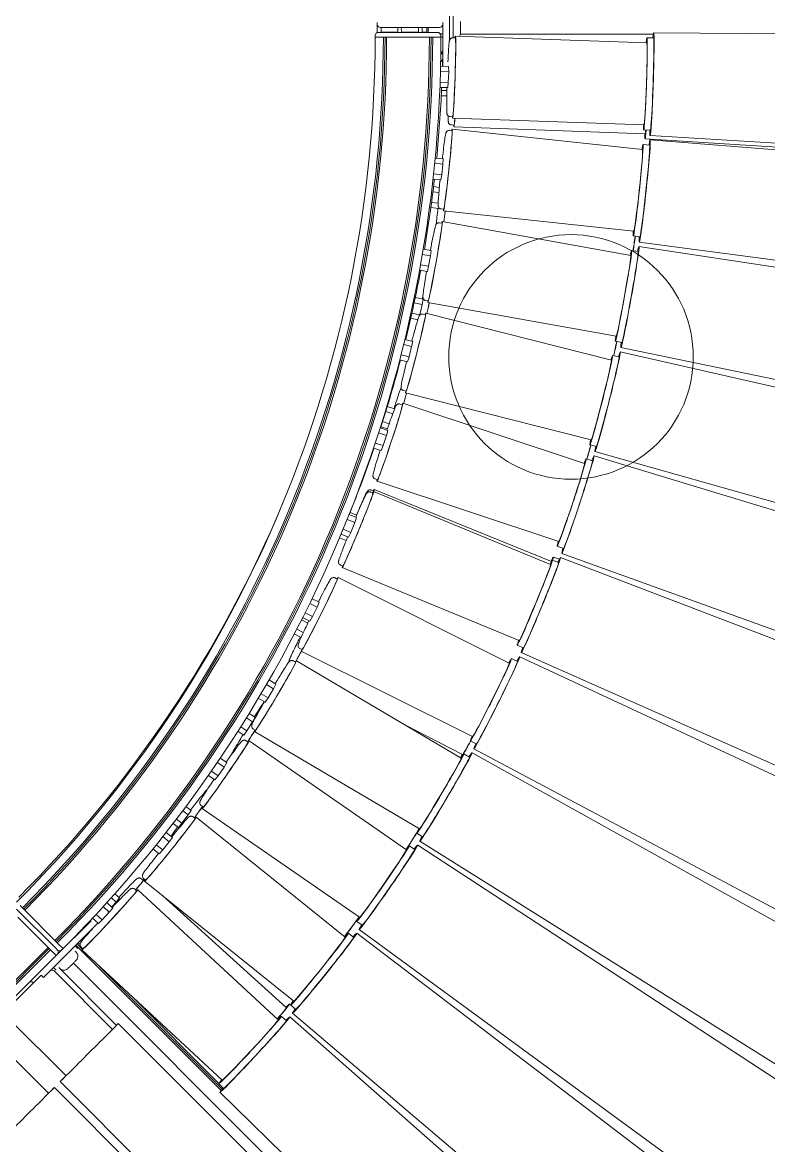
# Model space of a CAD drawing. Header units: metres. Extents: x 51 to 52746, y -259 to 37569.
# Drawn here: x 48778 to 49232, y 32683 to 33366 of the extents above; entities that cross this region are included whole.
import ezdxf

# ---------------------------------------------------------------- set-up
doc = ezdxf.new("R2010")
doc.units = ezdxf.units.M
doc.header["$LTSCALE"] = 500
doc.layers.add('Visible (ISO)', color=7, linetype='Continuous')

msp = doc.modelspace()

# ---------------------------------------------------------------- linework, layer by layer
at = {"color": 8, "linetype": 'Continuous', "lineweight": 0}
msp.add_circle((49111.532, 33162.762), 74.382, dxfattribs=at)
at = {"layer": 'Visible (ISO)', "color": 4, "lineweight": 5}
for p, q in [((49037.552, 33355.085), (49037.552, 33375.709)), ((49039.852, 33356.905), (49039.852, 33372.609)), ((48993.552, 33365.209), (48993.552, 33366.209)), ((48993.552, 33360.01), (48993.552, 33365.191)), ((48995.552, 33363.209), (48996.552, 33363.209)), ((48996.052, 33363.209), (48996.052, 33360.189)), ((49030.552, 33363.209), (48996.552, 33363.209)), ((49023.852, 33363.209), (49023.852, 33360.182)), ((49024.619, 33360.181), (49024.619, 33363.209)), ((49030.552, 33363.209), (49031.552, 33363.209)), ((49033.552, 33366.209), (49033.552, 33365.209)), ((49033.552, 33365.209), (49033.552, 33339.549)), ((49044.252, 33359.709), (49044.252, 33366.709)), ((48992.38, 33357.19), (48992.38, 33358.19)), ((48992.38, 33357.19), (48995.38, 33357.189)), ((48995.38, 33357.189), (48992.38, 33357.19)), ((48993.552, 33360.209), (48993.552, 33360.209)), ((48995.38, 33360.189), (48994.38, 33360.189)), ((48995.38, 33360.189), (49029.38, 33360.18)), ((49029.38, 33357.18), (48995.38, 33357.189)), ((48995.38, 33357.189), (48997.38, 33357.188)), ((48996.552, 33360.209), (48996.052, 33360.209)), ((48996.552, 33360.209), (48998.552, 33360.209)), ((48998.552, 33360.209), (48999.552, 33360.209)), ((48999.38, 33357.188), (49025.38, 33357.181)), ((48999.552, 33360.209), (49000.552, 33360.209)), ((49000.552, 33360.209), (49006.305, 33360.209)), ((49008.521, 33360.209), (49018.583, 33360.209)), ((49020.8, 33360.209), (49023.852, 33360.209)), ((49027.38, 33357.181), (49029.38, 33357.18)), ((49030.38, 33360.18), (49029.38, 33360.18)), ((49029.38, 33357.18), (49032.38, 33357.179)), ((49032.38, 33357.179), (49029.38, 33357.18)), ((49033.552, 33359.209), (49032.095, 33359.209)), ((49032.38, 33358.179), (49032.38, 33357.179)), ((49032.38, 33357.609), (49032.552, 33357.609)), ((49033.552, 33359.209), (49033.552, 33359.109)), ((49033.552, 33359.109), (49033.552, 33358.109)), ((49033.552, 33359.109), (49033.552, 33359.109)), ((49033.552, 33356.618), (49033.552, 33358.109)), ((49041.17, 33356.86), (49039.672, 33356.911)), ((49157.596, 33353.845), (49041.205, 33357.859)), ((49161.588, 33359.109), (49044.2, 33359.109)), ((49157.698, 33356.834), (49161.776, 33356.8)), ((49161.807, 33359.956), (49623.791, 33356.129)), ((49033.552, 33348.709), (49032.552, 33347.709)), ((49032.552, 33347.709), (49033.552, 33346.709)), ((49033.552, 33348.209), (49033.552, 33348.709)), ((49033.552, 33346.709), (49033.552, 33348.209)), ((49033.552, 33348.209), (49033.552, 33348.209)), ((49033.552, 33344.693), (49033.552, 33343.209)), ((49033.552, 33343.209), (49033.552, 33343.209)), ((49037.103, 33336.206), (49032.098, 33336.379)), ((49037.068, 33339.428), (49032.178, 33339.597)), ((49036.881, 33329.773), (49037.103, 33336.206)), ((49037.103, 33336.206), (49037.068, 33339.428)), ((49036.881, 33329.773), (49031.899, 33329.945)), ((49036.625, 33326.561), (49036.881, 33329.773)), ((49036.625, 33326.561), (49031.78, 33326.728)), ((49035.959, 33321.533), (49032.604, 33321.659)), ((49036.027, 33324.751), (49032.755, 33324.874)), ((49039.516, 33308.888), (49038.017, 33308.94)), ((49155.872, 33303.875), (49039.481, 33307.889)), ((49039.114, 33300.317), (49037.623, 33300.475)), ((49038.835, 33303.851), (49040.333, 33303.794)), ((49155.028, 33289.006), (49039.22, 33301.311)), ((49040.296, 33302.795), (49156.674, 33298.44)), ((49155.769, 33300.887), (49159.839, 33300.639)), ((49156.562, 33295.452), (49625.56, 33265.588)), ((49159.653, 33297.489), (49620.803, 33269.481)), ((49159.664, 33294.801), (49620.199, 33258.033)), ((49155.343, 33291.979), (49159.408, 33291.655)), ((49033.584, 33280.006), (49028.605, 33280.535)), ((49033.779, 33283.222), (49028.913, 33283.739)), ((49032.904, 33273.604), (49033.584, 33280.006)), ((49033.584, 33280.006), (49033.779, 33283.222)), ((49032.904, 33273.604), (49027.947, 33274.131)), ((49032.419, 33270.419), (49032.904, 33273.604)), ((49032.419, 33270.419), (49027.599, 33270.931)), ((49031.436, 33265.885), (49027.911, 33266.327)), ((49031.154, 33262.677), (49027.519, 33263.132)), ((49031.119, 33252.949), (49026.264, 33253.558)), ((49030.712, 33256.244), (49026.695, 33256.748)), ((49031.208, 33253.466), (49031.119, 33252.949)), ((49034.043, 33252.585), (49032.551, 33252.744)), ((49147.842, 33224.515), (49033.207, 33245.048)), ((49149.745, 33239.286), (49033.937, 33251.591)), ((49033.03, 33244.064), (49031.554, 33244.328)), ((49149.429, 33236.312), (49153.471, 33235.775)), ((49153.06, 33232.646), (49611.038, 33171.819)), ((49026.066, 33224.199), (49021.137, 33225.082)), ((49026.49, 33227.393), (49021.673, 33228.256)), ((49026.066, 33224.199), (49026.49, 33227.393)), ((49148.369, 33227.458), (49152.4, 33226.845)), ((49152.88, 33229.964), (49609.619, 33160.444)), ((49024.931, 33217.863), (49020.024, 33218.742)), ((49024.22, 33214.72), (49024.931, 33217.863)), ((49024.931, 33217.863), (49026.066, 33224.199)), ((49024.22, 33214.72), (49019.449, 33215.575)), ((49021.505, 33197.826), (49016.767, 33198.846)), ((49021.505, 33197.826), (49020.971, 33194.649)), ((49024.567, 33196.816), (49023.091, 33197.08)), ((49020.971, 33194.649), (49016.098, 33195.697)), ((49020.971, 33194.649), (49019.617, 33188.355)), ((49139.027, 33175.298), (49024.391, 33195.832)), ((49018.311, 33185.344), (49014.013, 33186.269)), ((49019.617, 33188.355), (49014.721, 33189.409)), ((49019.617, 33188.355), (49019.588, 33188.246)), ((49022.95, 33188.389), (49021.497, 33188.758)), ((49136.075, 33160.701), (49023.196, 33189.358)), ((49014.587, 33169.071), (49009.733, 33170.304)), ((49015.237, 33172.227), (49010.494, 33173.431)), ((49014.587, 33169.071), (49015.237, 33172.227)), ((49138.499, 33172.355), (49142.493, 33171.531)), ((49013.003, 33162.832), (49008.171, 33164.059)), ((49013.003, 33162.832), (49014.587, 33169.071)), ((49136.811, 33163.599), (49140.788, 33162.699)), ((49141.489, 33165.777), (49592.107, 33063.857)), ((49141.86, 33168.439), (49594.333, 33075.102)), ((49012.069, 33159.748), (49007.371, 33160.941)), ((49012.069, 33159.748), (49013.003, 33162.832)), ((49011.139, 33141.865), (49009.685, 33142.234)), ((49123.772, 33112.238), (49010.893, 33140.895)), ((49003.076, 33128.209), (48998.843, 33129.515)), ((49004.221, 33131.224), (48999.783, 33132.593)), ((49008.924, 33133.574), (49007.501, 33134.046)), ((49119.787, 33097.888), (49009.239, 33134.523)), ((49000.917, 33122.138), (48996.923, 33123.37)), ((48999.205, 33114.903), (48994.451, 33116.478)), ((49000.079, 33118.004), (48995.434, 33119.543)), ((48999.868, 33119.093), (48995.944, 33120.303)), ((48999.205, 33114.903), (49000.079, 33118.004)), ((48997.18, 33108.792), (48992.448, 33110.36)), ((48996.028, 33105.782), (48997.18, 33108.792)), ((48997.18, 33108.792), (48999.205, 33114.903)), ((49123.036, 33109.34), (49126.96, 33108.233)), ((48996.028, 33105.782), (48991.427, 33107.307)), ((49125.549, 33102.565), (49567.749, 32968.765)), ((49126.108, 33105.194), (49570.772, 32979.823)), ((49120.727, 33100.727), (49124.63, 33099.546)), ((48993.825, 33088.011), (48992.402, 33088.483)), ((48990.052, 33081.759), (48991.441, 33081.193)), ((48991.817, 33082.12), (49099.61, 33038.255)), ((49104.058, 33050.426), (48993.51, 33087.062)), ((48991.025, 33079.899), (48989.639, 33080.471)), ((49099.06, 33036.397), (48991.407, 33080.824)), ((48981.102, 33066.44), (48977.09, 33068.072)), ((48979.998, 33061.969), (48975.369, 33063.879)), ((48981.091, 33065), (48976.568, 33066.866)), ((48977.542, 33056.018), (48979.998, 33061.969)), ((48979.998, 33061.969), (48981.091, 33065)), ((48976.18, 33053.098), (48971.699, 33054.947)), ((48977.542, 33056.018), (48972.935, 33057.92)), ((48976.18, 33053.098), (48977.542, 33056.018)), ((48970.767, 33052.729), (48974.769, 33051.064)), ((49103.117, 33047.588), (49106.953, 33046.204)), ((49100.815, 33040.993), (49104.47, 33039.616)), ((49105.14, 33040.651), (49536.672, 32875.653)), ((49105.886, 33043.234), (49540.476, 32886.467)), ((48972.714, 33035.529), (48971.328, 33036.101)), ((49079.986, 32990.178), (48972.333, 33034.605)), ((49100.2, 33039.161), (49104.009, 33037.705)), ((48969.343, 33027.638), (48968.001, 33028.308)), ((49074, 32976.541), (48969.789, 33028.533)), ((48957.065, 33010.54), (48952.584, 33012.775)), ((48958.372, 33013.485), (48953.993, 33015.669)), ((48957.065, 33010.54), (48958.372, 33013.485)), ((48954.191, 33004.779), (48949.731, 33007.005)), ((48954.191, 33004.779), (48957.065, 33010.54)), ((48951.456, 33000.827), (48947.613, 33002.797)), ((48952.624, 33001.964), (48948.286, 33004.128)), ((48952.624, 33001.964), (48954.191, 33004.779)), ((48947.3, 32992.106), (48943.193, 32994.212)), ((48948.672, 32995.02), (48944.678, 32997.068)), ((48947.39, 32992.264), (48947.3, 32992.106)), ((48947.914, 32984.687), (48946.572, 32985.356)), ((49078.845, 32987.414), (49082.572, 32985.761)), ((49051.678, 32931.8), (48947.468, 32983.792)), ((49075.334, 32979.217), (49079.029, 32977.493)), ((49080.368, 32980.351), (49499.033, 32784.995)), ((49081.297, 32982.874), (49503.598, 32795.509)), ((48943.989, 32977.056), (48942.698, 32977.82)), ((49044.734, 32918.625), (48944.498, 32977.917)), ((48932.036, 32963.722), (48927.824, 32966.213)), ((48930.523, 32960.877), (48926.212, 32963.427)), ((48927.245, 32955.336), (48930.523, 32960.877)), ((48930.523, 32960.877), (48932.036, 32963.722)), ((48925.481, 32952.64), (48921.309, 32955.108)), ((48927.245, 32955.336), (48922.955, 32957.874)), ((48925.481, 32952.64), (48927.245, 32955.336)), ((48919.413, 32943.596), (48915.726, 32945.912)), ((48914.399, 32935.342), (48910.607, 32937.724)), ((48917.824, 32940.793), (48914.031, 32943.176)), ((48917.824, 32940.793), (48914.399, 32935.342)), ((48919.413, 32943.596), (48917.824, 32940.793)), ((49010.881, 32938.65), (49045.58, 32920.861)), ((48912.563, 32932.694), (48908.879, 32935.009)), ((48914.399, 32935.342), (48912.563, 32932.694)), ((48919.551, 32935.743), (48918.26, 32936.506)), ((49019.279, 32875.59), (48919.042, 32934.882)), ((48915.091, 32928.412), (48913.858, 32929.265)), ((49011.413, 32862.944), (48915.66, 32929.234)), ((49050.343, 32929.125), (49053.942, 32927.21)), ((49052.464, 32924.421), (49460.327, 32707.414)), ((48902.218, 32915.964), (48898.194, 32918.749)), ((49046.256, 32921.199), (49049.819, 32919.216)), ((49051.359, 32921.971), (49455.023, 32697.252)), ((48896.841, 32907.941), (48892.743, 32910.779)), ((48900.505, 32913.234), (48896.388, 32916.085)), ((48896.841, 32907.941), (48900.505, 32913.234)), ((48900.505, 32913.234), (48902.218, 32915.964)), ((48894.889, 32905.378), (48890.904, 32908.137)), ((48894.889, 32905.378), (48896.841, 32907.941)), ((48887.769, 32888.947), (48886.536, 32889.8)), ((48878.726, 32884.145), (48874.839, 32879.013)), ((48878.726, 32884.145), (48875.364, 32886.692)), ((48880.553, 32886.799), (48877.291, 32889.27)), ((48880.553, 32886.799), (48878.726, 32884.145)), ((48882.798, 32881.952), (48881.629, 32882.891)), ((48982.952, 32821.834), (48887.2, 32888.124)), ((48872.78, 32876.536), (48869.519, 32879.005)), ((48874.839, 32879.013), (48871.478, 32881.56)), ((48874.839, 32879.013), (48872.78, 32876.536)), ((48974.205, 32809.781), (48883.424, 32882.732)), ((48867.167, 32867.853), (48863.263, 32870.99)), ((48869.069, 32870.454), (48865.255, 32873.519)), ((48867.167, 32867.853), (48869.069, 32870.454)), ((49017.756, 32873.017), (49021.21, 32870.85)), ((48861.004, 32860.418), (48857.226, 32863.454)), ((48863.134, 32862.835), (48859.249, 32865.958)), ((48861.004, 32860.418), (48863.134, 32862.835)), ((48863.134, 32862.835), (48867.167, 32867.853)), ((49013.115, 32865.403), (49016.527, 32863.17)), ((49018.259, 32865.809), (49404.868, 32612.871)), ((49019.537, 32868.174), (49410.883, 32622.629)), ((48850.159, 32845.285), (48851.27, 32844.279)), ((48852.73, 32844.536), (48851.562, 32845.475)), ((48851.941, 32845.021), (48852.499, 32844.516)), ((48942.885, 32770.806), (48852.104, 32843.757)), ((48836.892, 32833.605), (48834.047, 32836.179)), ((48847.273, 32837.914), (48846.174, 32838.934)), ((48933.3, 32759.407), (48847.953, 32838.647)), ((48776.421, 32829.004), (48800.455, 32804.954)), ((48830.676, 32824.966), (48827.006, 32828.373)), ((48832.759, 32827.424), (48829.173, 32830.754)), ((48834.84, 32831.12), (48831.902, 32833.779)), ((48834.84, 32831.12), (48832.073, 32828.062)), ((48836.892, 32833.605), (48834.84, 32831.12)), ((48863.125, 32834.901), (48938.293, 32766.878)), ((48774.299, 32826.883), (48798.333, 32802.834)), ((48775.006, 32821.932), (48793.385, 32803.541)), ((48779.249, 32826.174), (48797.628, 32807.784)), ((48823.999, 32817.989), (48820.447, 32821.287)), ((48826.296, 32820.249), (48822.643, 32823.64)), ((48826.296, 32820.249), (48830.676, 32824.966)), ((48830.676, 32824.966), (48832.759, 32827.424)), ((48790.55, 32785.158), (48821.767, 32816.356)), ((48819.552, 32819.797), (48798.332, 32798.591)), ((48813.893, 32814.143), (48819.552, 32819.798)), ((48823.999, 32817.989), (48826.296, 32820.249)), ((48981.25, 32819.376), (48984.541, 32816.968)), ((48803.471, 32803.728), (48811.771, 32812.023)), ((48807.527, 32807.781), (48807.505, 32807.803)), ((48808.234, 32808.488), (48808.206, 32808.516)), ((48808.941, 32809.195), (48808.905, 32809.231)), ((48812.478, 32812.729), (48812.39, 32812.817)), ((48813.893, 32814.143), (48813.893, 32814.143)), ((48815.691, 32809.514), (48815.306, 32809.899)), ((48976.078, 32812.112), (48979.322, 32809.642)), ((48981.238, 32812.15), (49348.822, 32532.282)), ((48982.681, 32814.418), (49355.517, 32541.587)), ((48793.385, 32803.541), (47704.096, 31714.941)), ((48794.092, 32802.834), (47704.803, 31714.234)), ((48794.799, 32802.127), (47705.51, 31713.527)), ((48793.385, 32803.541), (48793.385, 32803.541)), ((48796.211, 32800.713), (48793.385, 32803.541)), ((48799.04, 32802.126), (48798.333, 32802.834)), ((48799.042, 32806.369), (48800.455, 32804.954)), ((48802.576, 32802.832), (48800.455, 32804.954)), ((48802.576, 32802.832), (48800.455, 32804.954)), ((48802.576, 32802.832), (48801.869, 32802.126)), ((48803.283, 32803.539), (48803.283, 32803.54)), ((48810.495, 32800.567), (48809.859, 32801.204)), ((48809.931, 32804.527), (48811.556, 32802.9)), ((48898.672, 32716.578), (48810.355, 32804.951)), ((48814.212, 32802.507), (48811.062, 32805.658)), ((48812.87, 32805.264), (48811.77, 32806.365)), ((48814.614, 32802.738), (48813.515, 32803.758)), ((48899.28, 32722.765), (48813.933, 32802.005)), ((48798.333, 32798.59), (47709.044, 31709.99)), ((48796.211, 32800.713), (48796.269, 32800.655)), ((48798.333, 32798.59), (48796.269, 32800.655)), ((48799.039, 32799.298), (48798.332, 32798.591)), ((48796.633, 32791.237), (48798.258, 32789.611)), ((48832.613, 32753.679), (48797.269, 32789.045)), ((48835.018, 32756.082), (48799.885, 32791.237)), ((48800.592, 32790.671), (48799.956, 32791.308)), ((49225.489, 32376.964), (48808.796, 32793.921)), ((48899.3, 32717.364), (48824.74, 32791.972)), ((48782.419, 32782.686), (48783.832, 32782.685)), ((48783.832, 32782.685), (48784.539, 32781.978)), ((48789.136, 32786.573), (48790.55, 32785.158)), ((48791.257, 32785.865), (48791.257, 32785.865)), ((48791.965, 32786.572), (48791.964, 32786.572)), ((48897.311, 32720.769), (48844.338, 32773.776)), ((48940.299, 32769.095), (48941.003, 32768.491)), ((48941.011, 32768.475), (48944.122, 32765.839)), ((48941.846, 32767.768), (48943.78, 32766.108)), ((48804.32, 32725.403), (48768.976, 32760.77)), ((48935.334, 32761.599), (48938.394, 32758.904)), ((48940.484, 32761.269), (49287.17, 32455.896)), ((48942.085, 32763.428), (49294.513, 32464.7)), ((49189.591, 32403.548), (48836.15, 32757.213)), ((48793.71, 32714.8), (48758.366, 32750.166)), ((49154.225, 32368.204), (48800.783, 32721.869)), ((48897.245, 32720.574), (48900.159, 32717.723)), ((49150.688, 32364.669), (48797.247, 32718.334)), ((48897.956, 32715.463), (49228.179, 32392.359))]:
    msp.add_line(p, q, dxfattribs=at)
for centre, radius, start, end in [((48995.552, 33365.209), 2, 180, 270), ((49013.552, 33361.709), 7.401, 168.306319, 191.872332), ((49013.552, 33361.709), 5.25, 163.397995, 196.8659), ((49013.552, 33361.709), 5.25, 343.104868, 16.602005), ((49013.552, 33361.709), 7.401, 348.098435, 11.693681), ((49031.552, 33365.209), 2, 270, 0), ((48248.38, 33357.379), 744, 314.981888, 359.985384), ((48248.38, 33357.379), 749, 314.981888, 359.985384), ((48248.38, 33357.379), 750, 314.981888, 359.985384), ((48248.38, 33357.379), 751, 314.981888, 359.985384), ((48248.38, 33357.379), 777, 314.981888, 359.985384), ((48248.38, 33357.379), 778, 314.981888, 359.985384), ((48248.38, 33357.379), 779, 314.981888, 359.985384), ((48248.38, 33357.379), 784, 314.981888, 359.985384), ((48994.38, 33358.189), 2, 89.985384, 179.985384), ((48249.552, 33360.209), 744, 359.984677, 0), ((48249.552, 33360.209), 749, 359.998417, 0), ((48249.552, 33360.209), 750, 359.9984, 0), ((48249.552, 33360.209), 751, 359.998382, 0), ((49030.38, 33358.18), 2, 359.985384, 89.985384), ((49032.552, 33356.609), 1, 0, 90), ((48249.552, 33360.209), 784, 359.745959, 359.926919), ((49040.752, 33359.709), 3.5, 326.446359, 360), ((48249.552, 33360.209), 784, 359.021705, 359.153276), ((49030.552, 33344.709), 3, 304.079588, 0), ((48249.552, 33360.209), 784, 358.490708, 358.793614), ((48249.552, 33360.209), 784, 354.395643, 357.549782), ((48249.552, 33360.209), 784, 350.30167, 353.454716), ((48249.552, 33360.209), 784, 346.208811, 349.360744), ((48249.552, 33360.209), 784, 342.117081, 345.267885), ((48249.552, 33360.209), 784, 338.026488, 341.176155), ((48249.552, 33360.209), 744, 314.996504, 337.373017), ((48797.626, 32800.713), 2, 314.981888, 44.981888), ((48800.455, 32803.54), 2, 224.981888, 314.981888)]:
    msp.add_arc(centre, radius, start, end, dxfattribs=at)
at = {"layer": 'Visible (ISO)', "color": 4, "lineweight": 5, "extrusion": (0, 0, -1)}
for centre, major_axis, ratio, start_param, end_param in [((49160.73, 33328.722), (-1.077, -31.234), 0.0261769, 2.6875437, 6.7372343), ((49040.343, 33332.874), (-0.862, -24.985), 0.0261769, 2.8577985, 6.5669794), ((49040.343, 33332.874), (-0.827, -23.986), 0.0261769, 3.1415927, 6.2831853), ((49156.734, 33328.86), (-0.965, -27.974), 0.0261769, 2.675138, 6.74964), ((49160.73, 33328.722), (-0.974, -28.234), 0.0261769, 3.0357395, 6.3890384), ((49156.734, 33328.86), (-0.862, -24.985), 0.0261769, 3.1415927, 6.2831853), ((49041.231, 33327.778), (-0.935, -24.983), 0.0261769, -0.6477401, 0.2837941), ((49041.231, 33327.778), (-0.897, -23.983), 0.0261769, -0.5904648, 0), ((49036.578, 33276.451), (-2.641, -24.86), 0.0261769, 2.8577985, 6.5669794), ((49036.578, 33276.451), (-2.536, -23.866), 0.0261769, 3.1415927, 6.2831853), ((49157.609, 33323.423), (-1.047, -27.971), 0.0261769, -0.6296577, 0.4664547), ((49157.609, 33323.423), (-0.935, -24.983), 0.0261769, -0.4399825, 0), ((49152.387, 33264.146), (-2.957, -27.834), 0.0261769, 2.675138, 6.74964), ((49156.363, 33263.723), (-3.302, -31.077), 0.0261769, 2.6875437, 6.7372343), ((49156.363, 33263.723), (-2.985, -28.093), 0.0261769, 3.0357395, 6.3890384), ((49152.387, 33264.146), (-2.641, -24.86), 0.0261769, 3.1415927, 6.2831853), ((49028.799, 33220.44), (-4.408, -24.608), 0.0261769, 2.8577985, 6.5669794), ((49035.391, 33258.902), (-2.984, -23.814), 0.0261769, -1.2567532, -0.9444907), ((49035.391, 33258.902), (-3.109, -24.806), 0.0261769, -1.2697396, -0.9730553), ((49028.799, 33220.44), (-4.232, -23.624), 0.0261769, 3.1415927, 6.2831853), ((49147.371, 33199.201), (-5.51, -30.763), 0.0261769, 2.6875437, 6.7372343), ((49150.948, 33244.42), (-3.109, -24.806), 0.0261769, -1.2348228, -0.8134199), ((49150.948, 33244.42), (-3.48, -27.773), 0.0261769, -1.2718756, -0.9100335), ((49143.435, 33199.907), (-4.935, -27.552), 0.0261769, 2.675138, 6.74964), ((49143.435, 33199.907), (-4.408, -24.608), 0.0261769, 3.1415927, 6.2831853), ((49147.371, 33199.201), (-4.981, -27.808), 0.0261769, 3.0357395, 6.3890384), ((49017.044, 33165.127), (-6.152, -24.231), 0.0261769, 2.8577985, 6.5669794), ((49023.572, 33190.797), (-5.048, -23.463), 0.0261769, 4.4971984, 4.7753915), ((49023.572, 33190.797), (-5.259, -24.441), 0.0261769, 4.5058952, 4.7729068), ((49017.044, 33165.127), (-5.906, -23.262), 0.0261769, 3.1415927, 6.2831853), ((49137.426, 33166.299), (-5.259, -24.441), 0.0261769, 4.4637059, 4.8236761), ((49137.426, 33166.299), (-5.888, -27.364), 0.0261769, 4.4907201, 4.8117752), ((49129.924, 33136.469), (-6.888, -27.13), 0.0261769, 2.675138, 6.74964), ((49133.799, 33135.485), (-7.69, -30.291), 0.0261769, 2.6875437, 6.7372343), ((49133.799, 33135.485), (-6.952, -27.382), 0.0261769, 3.0357395, 6.3890384), ((49129.924, 33136.469), (-6.152, -24.231), 0.0261769, 3.1415927, 6.2831853), ((49001.375, 33110.792), (-7.864, -23.731), 0.0261769, 2.8577985, 6.5669794), ((49005.861, 33123.981), (-7.074, -22.934), 0.0261769, 3.8844929, 4.2334401), ((49005.861, 33123.981), (-7.369, -23.889), 0.0261769, 3.9269637, 4.254129), ((49001.375, 33110.792), (-7.55, -22.782), 0.0261769, 3.1415927, 6.2831853), ((49117.147, 33089.654), (-7.369, -23.889), 0.0261769, 3.7467414, 4.2281507), ((49117.147, 33089.654), (-8.25, -26.747), 0.0261769, 3.8872148, 4.2835477), ((49111.922, 33074.157), (-8.805, -26.569), 0.0261769, 2.675138, 6.74964), ((49115.718, 33072.899), (-9.831, -29.666), 0.0261769, 2.6875437, 6.7372343), ((49111.922, 33074.157), (-7.864, -23.731), 0.0261769, 3.1415927, 6.2831853), ((49115.718, 33072.899), (-8.887, -26.817), 0.0261769, 3.0357395, 6.3890384), ((48981.87, 33057.714), (-9.537, -23.109), 0.0261769, 2.8577985, 6.5669794), ((48982.395, 33058.963), (-9.423, -23.156), 0.0261769, 2.8577985, 3.4724207), ((48982.395, 33058.963), (-9.046, -22.23), 0.0261769, 3.1415927, 3.3138378), ((48981.87, 33057.714), (-9.155, -22.185), 0.0261769, 3.1415927, 6.2831853), ((49089.523, 33013.288), (-10.678, -25.874), 0.0261769, 2.675138, 6.74964), ((49093.219, 33011.762), (-11.922, -28.889), 0.0261769, 2.6875437, 6.7372343), ((49090.265, 33015.067), (-10.55, -25.926), 0.0261769, 2.675138, 3.5146742), ((49089.523, 33013.288), (-9.537, -23.109), 0.0261769, 3.1415927, 6.2831853), ((49093.219, 33011.762), (-10.777, -26.115), 0.0261769, 3.0357395, 6.3890384), ((48958.628, 33006.163), (-11.161, -22.37), 0.0261769, 2.8577985, 6.5669794), ((48958.628, 33006.163), (-10.714, -21.476), 0.0261769, 3.1415927, 6.2831853), ((48931.77, 32956.4), (-12.728, -21.517), 0.0261769, 2.8577985, 6.5669794), ((48953.351, 32996.238), (-10.949, -21.357), 0.0261769, -0.9602976, -0.514498), ((48953.351, 32996.238), (-11.405, -22.247), 0.0261769, -0.9880354, -0.6026802), ((49062.839, 32954.171), (-12.496, -25.046), 0.0261769, 2.675138, 6.74964), ((49066.417, 32952.386), (-13.952, -27.965), 0.0261769, 2.6875437, 6.7372343), ((49066.417, 32952.386), (-12.612, -25.28), 0.0261769, 3.0357395, 6.3890384), ((48931.77, 32956.4), (-12.219, -20.657), 0.0261769, 3.1415927, 6.2831853), ((49062.839, 32954.171), (-11.161, -22.37), 0.0261769, 3.1415927, 6.2831853), ((48901.43, 32908.679), (-14.23, -20.555), 0.0261769, 2.8577985, 6.5669794), ((48918.95, 32936.283), (-12.769, -20.321), 0.0261769, -1.5595019, -1.1997003), ((48918.95, 32936.283), (-13.301, -21.168), 0.0261769, -1.551945, -1.2151658), ((48901.43, 32908.679), (-13.661, -19.733), 0.0261769, 3.1415927, 6.2831853), ((49035.448, 32895.072), (-15.911, -26.899), 0.0261769, 2.6875437, 6.7372343), ((49056.985, 32943.108), (-11.405, -22.247), 0.0261769, -0.9033811, 0), ((49056.985, 32943.108), (-12.77, -24.908), 0.0261769, -0.9849724, -0.4987902), ((49032.006, 32897.108), (-14.25, -24.091), 0.0261769, 2.675138, 6.74964), ((49032.006, 32897.108), (-12.728, -21.517), 0.0261769, 3.1415927, 6.2831853), ((49035.448, 32895.072), (-14.383, -24.316), 0.0261769, 3.0357395, 6.3890384), ((49056.985, 32943.108), (-12.77, -24.908), 0.0261769, 0.2143644, 0.4664547), ((48867.764, 32863.244), (-15.66, -19.488), 0.0261769, 2.8577985, 6.5669794), ((48879.456, 32879.555), (-14.491, -19.131), 0.0261769, 4.1651246, 4.5472065), ((48879.456, 32879.555), (-15.095, -19.928), 0.0261769, 4.1892624, 4.5539017), ((48867.764, 32863.244), (-15.034, -18.708), 0.0261769, 3.1415927, 6.2831853), ((49017.56, 32874.323), (-13.301, -21.168), 0.0261769, -1.5660088, -1.0515003), ((49017.56, 32874.323), (-14.892, -23.7), 0.0261769, -1.5481196, -1.1474722), ((48997.183, 32842.389), (-15.932, -23.013), 0.0261769, 2.675138, 6.74964), ((49000.47, 32840.113), (-17.789, -25.695), 0.0261769, 2.6875437, 6.7372343), ((48997.183, 32842.389), (-14.23, -20.555), 0.0261769, 3.1415927, 6.2831853), ((49000.47, 32840.113), (-16.081, -23.228), 0.0261769, 3.0357395, 6.3890384), ((48835.167, 32826.484), (-16.104, -17.795), 0.0261769, 3.1415927, 3.9480655), ((48835.167, 32826.484), (-16.775, -18.537), 0.0261769, 2.8577985, 3.985767), ((48830.943, 32820.326), (-17.01, -18.321), 0.0261769, 2.8577985, 6.5669794), ((48830.943, 32820.326), (-16.33, -17.588), 0.0261769, 3.1415927, 6.2831853), ((48972.289, 32809.235), (-15.095, -19.928), 0.0261769, 3.9934687, 4.6480591), ((48972.289, 32809.235), (-16.901, -22.312), 0.0261769, 4.0998116, 4.65502), ((48961.662, 32787.789), (-19.576, -24.361), 0.0261769, 2.6875437, 6.7372343), ((48958.545, 32790.293), (-17.533, -21.818), 0.0261769, 2.675138, 6.74964), ((48958.545, 32790.293), (-15.66, -19.488), 0.0261769, 3.1415927, 6.2831853), ((48961.662, 32787.789), (-17.697, -22.022), 0.0261769, 3.0357395, 6.3890384), ((48780.295, 32777.737), (-8.842, -8.836), 0.0000134, 2.0714509, 7.3533265), ((48921.519, 32748.341), (-16.775, -18.537), 0.0261769, 3.1415927, 4.0116026), ((48921.519, 32748.341), (-18.781, -20.754), 0.0261769, 2.675138, 4.0987006), ((48916.29, 32741.086), (-19.045, -20.512), 0.0261769, 2.675138, 6.74964), ((48919.22, 32738.366), (-21.264, -22.903), 0.0261769, 2.6875437, 6.7372343), ((48818.466, 32739.541), (-17.683, -17.672), 0.0000134, 2.4980911, 6.9266859), ((48916.29, 32741.086), (-17.01, -18.321), 0.0261769, 3.1415927, 6.2831853), ((48919.22, 32738.366), (-19.222, -20.703), 0.0261769, 3.0357395, 6.3890384), ((48779.563, 32700.662), (-17.683, -17.672), 0.0000134, 2.4980914, 6.9266862)]:
    msp.add_ellipse(centre, major_axis=major_axis, ratio=ratio, start_param=start_param, end_param=end_param, dxfattribs=at)
at = {"layer": 'Visible (ISO)', "color": 4, "lineweight": 5}
for points, knots in [([(49039.672, 33356.911), (49039.448, 33356.919), (49039.225, 33356.887), (49038.82, 33356.768), (49038.643, 33356.678), (49038.33, 33356.475), (49038.21, 33356.362), (49038.006, 33356.141), (49037.936, 33356.04), (49037.811, 33355.842), (49037.77, 33355.756), (49037.682, 33355.557), (49037.653, 33355.469), (49037.558, 33355.157), (49037.533, 33355.002), (49037.404, 33354.227), (49037.323, 33353.415), (49037.132, 33351.054), (49037.028, 33349.498), (49036.829, 33346.064), (49036.735, 33344.246), (49036.644, 33342.295)], [3.1415927, 3.1415927, 3.1415927, 3.1415927, 3.1503044, 3.1503044, 3.1598779, 3.1598779, 3.1718206, 3.1718206, 3.1866781, 3.1866781, 3.2060979, 3.2060979, 3.2394461, 3.2394461, 3.339302, 3.339302, 3.6534613, 3.6534613, 3.9851095, 3.9851095, 4.2777614, 4.2777614, 4.2777614, 4.2777614]), ([(49036.073, 33326.58), (49036.025, 33324.738), (49035.985, 33322.97), (49035.919, 33319.326), (49035.898, 33317.519), (49035.889, 33314.469), (49035.901, 33313.236), (49035.948, 33311.849), (49035.968, 33311.465), (49036.02, 33310.958), (49036.034, 33310.809), (49036.116, 33310.464), (49036.141, 33310.339), (49036.314, 33309.981), (49036.389, 33309.832), (49036.678, 33309.502), (49036.841, 33309.344), (49037.282, 33309.094), (49037.524, 33309), (49037.866, 33308.949), (49037.942, 33308.943), (49038.017, 33308.94)], [5.0085865, 5.0085865, 5.0085865, 5.0085865, 5.2705282, 5.2705282, 5.5921257, 5.5921257, 5.9168387, 5.9168387, 6.0935271, 6.0935271, 6.1883562, 6.1883562, 6.2334661, 6.2334661, 6.2551879, 6.2551879, 6.2695432, 6.2695432, 6.2802381, 6.2802381, 6.2831853, 6.2831853, 6.2831853, 6.2831853]), ([(49036.729, 33309.464), (49036.731, 33308.587), (49036.741, 33307.848), (49036.774, 33306.765), (49036.793, 33306.382), (49036.843, 33305.874), (49036.857, 33305.725), (49036.938, 33305.381), (49036.962, 33305.255), (49037.134, 33304.897), (49037.209, 33304.748), (49037.497, 33304.416), (49037.659, 33304.258), (49038.1, 33304.006), (49038.342, 33303.912), (49038.684, 33303.86), (49038.759, 33303.853), (49038.835, 33303.851)], [8.8436965, 8.8436965, 8.8436965, 8.8436965, 9.05843139, 9.05843139, 9.23511979, 9.23511979, 9.32994887, 9.32994887, 9.37505874, 9.37505874, 9.39678056, 9.39678056, 9.41113586, 9.41113586, 9.42183079, 9.42183079, 9.42477796, 9.42477796, 9.42477796, 9.42477796]), ([(49037.623, 33300.475), (49037.401, 33300.499), (49037.176, 33300.483), (49036.763, 33300.392), (49036.581, 33300.315), (49036.254, 33300.135), (49036.126, 33300.031), (49035.906, 33299.826), (49035.829, 33299.729), (49035.691, 33299.541), (49035.644, 33299.458), (49035.541, 33299.266), (49035.507, 33299.18), (49035.39, 33298.876), (49035.354, 33298.723), (49035.17, 33297.96), (49035.031, 33297.155), (49034.672, 33294.813), (49034.457, 33293.269), (49033.993, 33289.694), (49033.744, 33287.678), (49033.404, 33284.783), (49033.318, 33284.038), (49033.231, 33283.28)], [3.1415927, 3.1415927, 3.1415927, 3.1415927, 3.1503044, 3.1503044, 3.1598779, 3.1598779, 3.1718206, 3.1718206, 3.1866781, 3.1866781, 3.2060979, 3.2060979, 3.2394461, 3.2394461, 3.339302, 3.339302, 3.6534613, 3.6534613, 3.9851095, 3.9851095, 4.3077478, 4.3077478, 4.4161915, 4.4161915, 4.4161915, 4.4161915]), ([(49031.871, 33270.477), (49031.691, 33268.644), (49031.525, 33266.883), (49031.199, 33263.253), (49031.049, 33261.452), (49030.823, 33258.411), (49030.747, 33257.18), (49030.695, 33255.793), (49030.688, 33255.408), (49030.703, 33254.899), (49030.707, 33254.749), (49030.764, 33254.4), (49030.78, 33254.273), (49030.926, 33253.904), (49030.991, 33253.75), (49031.256, 33253.4), (49031.406, 33253.23), (49031.829, 33252.95), (49032.064, 33252.839), (49032.402, 33252.764), (49032.476, 33252.752), (49032.551, 33252.744)], [5.0085865, 5.0085865, 5.0085865, 5.0085865, 5.2705282, 5.2705282, 5.5921257, 5.5921257, 5.9168387, 5.9168387, 6.0935271, 6.0935271, 6.1883562, 6.1883562, 6.2334661, 6.2334661, 6.2551879, 6.2551879, 6.2695432, 6.2695432, 6.2802381, 6.2802381, 6.2831853, 6.2831853, 6.2831853, 6.2831853]), ([(49030.572, 33253.018), (49030.358, 33251.188), (49030.159, 33249.431), (49029.81, 33246.228), (49029.66, 33244.776), (49029.535, 33243.492)], [8.15017913, 8.15017913, 8.15017913, 8.15017913, 8.41212086, 8.41212086, 8.66591625, 8.66591625, 8.66591625, 8.66591625]), ([(49031.554, 33244.328), (49031.334, 33244.368), (49031.109, 33244.368), (49030.69, 33244.307), (49030.503, 33244.243), (49030.164, 33244.087), (49030.029, 33243.992), (49029.796, 33243.803), (49029.712, 33243.712), (49029.561, 33243.534), (49029.508, 33243.455), (49029.392, 33243.271), (49029.351, 33243.188), (49029.213, 33242.893), (49029.166, 33242.743), (49028.928, 33241.994), (49028.733, 33241.202), (49028.207, 33238.892), (49027.882, 33237.367), (49027.164, 33233.834), (49026.773, 33231.841), (49026.227, 33228.978), (49026.088, 33228.24), (49025.947, 33227.491)], [3.1415927, 3.1415927, 3.1415927, 3.1415927, 3.1503044, 3.1503044, 3.1598779, 3.1598779, 3.1718206, 3.1718206, 3.1866781, 3.1866781, 3.2060979, 3.2060979, 3.2394461, 3.2394461, 3.339302, 3.339302, 3.6534613, 3.6534613, 3.9851095, 3.9851095, 4.3077478, 4.3077478, 4.4161915, 4.4161915, 4.4161915, 4.4161915]), ([(49023.677, 33214.818), (49023.367, 33213.002), (49023.076, 33211.257), (49022.492, 33207.659), (49022.214, 33205.874), (49021.771, 33202.856), (49021.608, 33201.634), (49021.457, 33200.254), (49021.422, 33199.871), (49021.401, 33199.362), (49021.394, 33199.212), (49021.427, 33198.86), (49021.433, 33198.732), (49021.553, 33198.353), (49021.607, 33198.195), (49021.846, 33197.827), (49021.984, 33197.647), (49022.385, 33197.337), (49022.612, 33197.21), (49022.943, 33197.111), (49023.017, 33197.094), (49023.091, 33197.08)], [5.0085865, 5.0085865, 5.0085865, 5.0085865, 5.2705282, 5.2705282, 5.5921257, 5.5921257, 5.9168387, 5.9168387, 6.0935271, 6.0935271, 6.1883562, 6.1883562, 6.2334661, 6.2334661, 6.2551879, 6.2551879, 6.2695432, 6.2695432, 6.2802381, 6.2802381, 6.2831853, 6.2831853, 6.2831853, 6.2831853]), ([(49021.497, 33188.758), (49021.28, 33188.813), (49021.055, 33188.829), (49020.633, 33188.798), (49020.442, 33188.748), (49020.093, 33188.616), (49019.952, 33188.531), (49019.705, 33188.359), (49019.615, 33188.275), (49019.452, 33188.108), (49019.393, 33188.033), (49019.264, 33187.857), (49019.218, 33187.777), (49019.059, 33187.493), (49019.001, 33187.347), (49018.711, 33186.617), (49018.459, 33185.84), (49017.77, 33183.573), (49017.338, 33182.076), (49016.369, 33178.603), (49015.837, 33176.643), (49015.088, 33173.826), (49014.896, 33173.101), (49014.703, 33172.363)], [3.1415927, 3.1415927, 3.1415927, 3.1415927, 3.1503044, 3.1503044, 3.1598779, 3.1598779, 3.1718206, 3.1718206, 3.1866781, 3.1866781, 3.2060979, 3.2060979, 3.2394461, 3.2394461, 3.339302, 3.339302, 3.6534613, 3.6534613, 3.9851095, 3.9851095, 4.3077478, 4.3077478, 4.4161915, 4.4161915, 4.4161915, 4.4161915]), ([(49011.535, 33159.884), (49011.096, 33158.095), (49010.681, 33156.375), (49009.842, 33152.828), (49009.437, 33151.067), (49008.781, 33148.089), (49008.531, 33146.881), (49008.281, 33145.516), (49008.22, 33145.136), (49008.162, 33144.63), (49008.145, 33144.481), (49008.152, 33144.127), (49008.149, 33143.999), (49008.242, 33143.613), (49008.284, 33143.452), (49008.496, 33143.067), (49008.621, 33142.878), (49009, 33142.54), (49009.216, 33142.397), (49009.54, 33142.275), (49009.612, 33142.252), (49009.685, 33142.234)], [5.0085865, 5.0085865, 5.0085865, 5.0085865, 5.2705282, 5.2705282, 5.5921257, 5.5921257, 5.9168387, 5.9168387, 6.0935271, 6.0935271, 6.1883562, 6.1883562, 6.2334661, 6.2334661, 6.2551879, 6.2551879, 6.2695432, 6.2695432, 6.2802381, 6.2802381, 6.2831853, 6.2831853, 6.2831853, 6.2831853]), ([(49008.154, 33144.126), (49008.083, 33143.933), (49008.008, 33143.729), (49007.518, 33142.368), (49007.011, 33140.894), (49005.868, 33137.474), (49005.237, 33135.544), (49004.347, 33132.768), (49004.119, 33132.054), (49003.888, 33131.327)], [6.73241058, 6.73241058, 6.73241058, 6.73241058, 6.79505395, 6.79505395, 7.12670214, 7.12670214, 7.44934043, 7.44934043, 7.55778414, 7.55778414, 7.55778414, 7.55778414]), ([(49007.501, 33134.046), (49007.289, 33134.116), (49007.066, 33134.148), (49006.643, 33134.148), (49006.449, 33134.111), (49006.091, 33134.005), (49005.944, 33133.93), (49005.686, 33133.776), (49005.59, 33133.698), (49005.415, 33133.544), (49005.351, 33133.473), (49005.21, 33133.307), (49005.158, 33133.23), (49004.979, 33132.958), (49004.911, 33132.817), (49004.57, 33132.109), (49004.263, 33131.352), (49003.414, 33129.141), (49002.876, 33127.678), (49001.662, 33124.282), (49000.992, 33122.366), (49000.044, 33119.609), (48999.801, 33118.899), (48999.555, 33118.177)], [3.1415927, 3.1415927, 3.1415927, 3.1415927, 3.1503044, 3.1503044, 3.1598779, 3.1598779, 3.1718206, 3.1718206, 3.1866781, 3.1866781, 3.2060979, 3.2060979, 3.2394461, 3.2394461, 3.339302, 3.339302, 3.6534613, 3.6534613, 3.9851095, 3.9851095, 4.3077478, 4.3077478, 4.4161915, 4.4161915, 4.4161915, 4.4161915]), ([(48995.505, 33105.956), (48994.939, 33104.203), (48994.403, 33102.517), (48993.313, 33099.039), (48992.784, 33097.312), (48991.917, 33094.387), (48991.581, 33093.201), (48991.235, 33091.856), (48991.147, 33091.483), (48991.053, 33090.982), (48991.025, 33090.834), (48991.007, 33090.481), (48990.995, 33090.353), (48991.06, 33089.961), (48991.091, 33089.798), (48991.275, 33089.399), (48991.386, 33089.201), (48991.739, 33088.837), (48991.945, 33088.679), (48992.259, 33088.534), (48992.33, 33088.506), (48992.402, 33088.483)], [5.0085865, 5.0085865, 5.0085865, 5.0085865, 5.2705282, 5.2705282, 5.5921257, 5.5921257, 5.9168387, 5.9168387, 6.0935271, 6.0935271, 6.1883562, 6.1883562, 6.2334661, 6.2334661, 6.2551879, 6.2551879, 6.2695432, 6.2695432, 6.2802381, 6.2802381, 6.2831853, 6.2831853, 6.2831853, 6.2831853]), ([(48990.052, 33081.759), (48989.845, 33081.843), (48989.624, 33081.89), (48989.202, 33081.917), (48989.006, 33081.894), (48988.642, 33081.811), (48988.49, 33081.747), (48988.222, 33081.61), (48988.121, 33081.539), (48987.937, 33081.396), (48987.868, 33081.329), (48987.717, 33081.174), (48987.66, 33081.101), (48987.463, 33080.84), (48987.386, 33080.704), (48986.998, 33080.021), (48986.642, 33079.286), (48985.648, 33077.136), (48985.014, 33075.712), (48983.577, 33072.405), (48982.781, 33070.537), (48981.652, 33067.849), (48981.363, 33067.157), (48981.069, 33066.453)], [6.2831853, 6.2831853, 6.2831853, 6.2831853, 6.2918971, 6.2918971, 6.3014706, 6.3014706, 6.3134133, 6.3134133, 6.3282708, 6.3282708, 6.3476906, 6.3476906, 6.3810388, 6.3810388, 6.4808947, 6.4808947, 6.7950539, 6.7950539, 7.1267021, 7.1267021, 7.4493404, 7.4493404, 7.5577841, 7.5577841, 7.5577841, 7.5577841]), ([(48989.639, 33080.471), (48989.432, 33080.557), (48989.212, 33080.605), (48988.79, 33080.634), (48988.594, 33080.612), (48988.229, 33080.531), (48988.077, 33080.467), (48987.809, 33080.332), (48987.708, 33080.261), (48987.522, 33080.119), (48987.453, 33080.053), (48987.301, 33079.898), (48987.244, 33079.825), (48987.046, 33079.566), (48986.968, 33079.43), (48986.577, 33078.749), (48986.217, 33078.016), (48985.212, 33075.87), (48984.571, 33074.449), (48983.119, 33071.149), (48982.313, 33069.285), (48981.171, 33066.603), (48980.878, 33065.913), (48980.581, 33065.21)], [3.1415927, 3.1415927, 3.1415927, 3.1415927, 3.1503044, 3.1503044, 3.1598779, 3.1598779, 3.1718206, 3.1718206, 3.1866781, 3.1866781, 3.2060979, 3.2060979, 3.2394461, 3.2394461, 3.339302, 3.339302, 3.6534613, 3.6534613, 3.9851095, 3.9851095, 4.3077478, 4.3077478, 4.4161915, 4.4161915, 4.4161915, 4.4161915]), ([(48975.67, 33053.309), (48974.981, 33051.6), (48974.326, 33049.957), (48972.99, 33046.566), (48972.34, 33044.88), (48971.266, 33042.026), (48970.846, 33040.866), (48970.405, 33039.55), (48970.29, 33039.183), (48970.161, 33038.69), (48970.123, 33038.545), (48970.079, 33038.194), (48970.059, 33038.068), (48970.096, 33037.672), (48970.115, 33037.506), (48970.269, 33037.096), (48970.367, 33036.891), (48970.693, 33036.502), (48970.887, 33036.33), (48971.19, 33036.163), (48971.258, 33036.13), (48971.328, 33036.101)], [5.0085865, 5.0085865, 5.0085865, 5.0085865, 5.2705282, 5.2705282, 5.5921257, 5.5921257, 5.9168387, 5.9168387, 6.0935271, 6.0935271, 6.1883562, 6.1883562, 6.2334661, 6.2334661, 6.2551879, 6.2551879, 6.2695432, 6.2695432, 6.2802381, 6.2802381, 6.2831853, 6.2831853, 6.2831853, 6.2831853]), ([(48968.001, 33028.308), (48967.801, 33028.407), (48967.585, 33028.471), (48967.166, 33028.531), (48966.969, 33028.522), (48966.599, 33028.467), (48966.443, 33028.415), (48966.166, 33028.299), (48966.06, 33028.236), (48965.865, 33028.107), (48965.791, 33028.046), (48965.628, 33027.902), (48965.566, 33027.834), (48965.35, 33027.589), (48965.263, 33027.459), (48964.824, 33026.808), (48964.413, 33026.102), (48963.258, 33024.034), (48962.517, 33022.662), (48960.833, 33019.474), (48959.896, 33017.673), (48958.565, 33015.079), (48958.224, 33014.411), (48957.878, 33013.731)], [3.1415927, 3.1415927, 3.1415927, 3.1415927, 3.1503044, 3.1503044, 3.1598779, 3.1598779, 3.1718206, 3.1718206, 3.1866781, 3.1866781, 3.2060979, 3.2060979, 3.2394461, 3.2394461, 3.339302, 3.339302, 3.6534613, 3.6534613, 3.9851095, 3.9851095, 4.3077478, 4.3077478, 4.4161915, 4.4161915, 4.4161915, 4.4161915]), ([(48952.13, 33002.21), (48951.321, 33000.555), (48950.55, 32998.963), (48948.977, 32995.676), (48948.207, 32994.041), (48946.933, 32991.27), (48946.432, 32990.143), (48945.898, 32988.862), (48945.757, 32988.504), (48945.593, 32988.022), (48945.544, 32987.88), (48945.476, 32987.533), (48945.446, 32987.408), (48945.455, 32987.011), (48945.462, 32986.844), (48945.587, 32986.424), (48945.669, 32986.212), (48945.967, 32985.802), (48946.149, 32985.616), (48946.439, 32985.428), (48946.505, 32985.39), (48946.572, 32985.356)], [5.0085865, 5.0085865, 5.0085865, 5.0085865, 5.2705282, 5.2705282, 5.5921257, 5.5921257, 5.9168387, 5.9168387, 6.0935271, 6.0935271, 6.1883562, 6.1883562, 6.2334661, 6.2334661, 6.2551879, 6.2551879, 6.2695432, 6.2695432, 6.2802381, 6.2802381, 6.2831853, 6.2831853, 6.2831853, 6.2831853]), ([(48946.81, 32992.358), (48945.982, 32990.712), (48945.194, 32989.128), (48943.585, 32985.858), (48942.797, 32984.232), (48941.492, 32981.475), (48940.979, 32980.354), (48940.431, 32979.078), (48940.286, 32978.722), (48940.117, 32978.242), (48940.067, 32978.1), (48939.995, 32977.754), (48939.964, 32977.63), (48939.967, 32977.325), (48939.968, 32977.286), (48939.971, 32977.243)], [8.1501791, 8.1501791, 8.1501791, 8.1501791, 8.4121209, 8.4121209, 8.7337183, 8.7337183, 9.0584314, 9.0584314, 9.2351198, 9.2351198, 9.3299489, 9.3299489, 9.3750587, 9.3750587, 9.3811508, 9.3811508, 9.3811508, 9.3811508]), ([(48942.698, 32977.82), (48942.506, 32977.934), (48942.294, 32978.013), (48941.881, 32978.102), (48941.683, 32978.107), (48941.311, 32978.079), (48941.152, 32978.038), (48940.867, 32977.942), (48940.756, 32977.886), (48940.553, 32977.772), (48940.475, 32977.717), (48940.302, 32977.585), (48940.235, 32977.521), (48940.002, 32977.293), (48939.906, 32977.169), (48939.422, 32976.55), (48938.961, 32975.876), (48937.662, 32973.895), (48936.825, 32972.58), (48934.918, 32969.52), (48933.855, 32967.79), (48932.343, 32965.298), (48931.955, 32964.656), (48931.561, 32964.002)], [3.1415927, 3.1415927, 3.1415927, 3.1415927, 3.1503044, 3.1503044, 3.1598779, 3.1598779, 3.1718206, 3.1718206, 3.1866781, 3.1866781, 3.2060979, 3.2060979, 3.2394461, 3.2394461, 3.339302, 3.339302, 3.6534613, 3.6534613, 3.9851095, 3.9851095, 4.3077478, 4.3077478, 4.4161915, 4.4161915, 4.4161915, 4.4161915]), ([(48925.006, 32952.921), (48924.081, 32951.328), (48923.199, 32949.795), (48921.395, 32946.628), (48920.511, 32945.052), (48919.042, 32942.379), (48918.461, 32941.291), (48917.838, 32940.051), (48917.671, 32939.705), (48917.474, 32939.235), (48917.415, 32939.097), (48917.322, 32938.755), (48917.284, 32938.633), (48917.264, 32938.236), (48917.259, 32938.07), (48917.354, 32937.641), (48917.421, 32937.424), (48917.689, 32936.994), (48917.856, 32936.795), (48918.132, 32936.587), (48918.195, 32936.545), (48918.26, 32936.506)], [5.0085865, 5.0085865, 5.0085865, 5.0085865, 5.2705282, 5.2705282, 5.5921257, 5.5921257, 5.9168387, 5.9168387, 6.0935271, 6.0935271, 6.1883562, 6.1883562, 6.2334661, 6.2334661, 6.2551879, 6.2551879, 6.2695432, 6.2695432, 6.2802381, 6.2802381, 6.2831853, 6.2831853, 6.2831853, 6.2831853]), ([(48924.893, 32952.988), (48924.446, 32952.328), (48923.957, 32951.594), (48922.449, 32949.315), (48921.34, 32947.614), (48919.762, 32945.163), (48919.357, 32944.531), (48918.946, 32943.889)], [6.95348688, 6.95348688, 6.95348688, 6.95348688, 7.12670214, 7.12670214, 7.44934043, 7.44934043, 7.55778414, 7.55778414, 7.55778414, 7.55778414]), ([(48912.096, 32932.987), (48911.128, 32931.42), (48910.205, 32929.911), (48908.317, 32926.794), (48907.391, 32925.242), (48905.85, 32922.61), (48905.241, 32921.537), (48904.691, 32920.512), (48904.581, 32920.303), (48904.486, 32920.114)], [8.1501791, 8.1501791, 8.1501791, 8.1501791, 8.4121209, 8.4121209, 8.7337183, 8.7337183, 9.0584314, 9.0584314, 9.1539844, 9.1539844, 9.1539844, 9.1539844]), ([(48913.858, 32929.265), (48913.674, 32929.393), (48913.47, 32929.486), (48913.064, 32929.605), (48912.867, 32929.625), (48912.493, 32929.623), (48912.331, 32929.593), (48912.04, 32929.518), (48911.926, 32929.47), (48911.715, 32929.371), (48911.634, 32929.321), (48911.452, 32929.202), (48911.38, 32929.143), (48911.132, 32928.932), (48911.027, 32928.815), (48910.5, 32928.233), (48909.993, 32927.593), (48908.555, 32925.71), (48907.627, 32924.458), (48905.506, 32921.542), (48904.322, 32919.892), (48902.636, 32917.514), (48902.203, 32916.901), (48901.764, 32916.277)], [3.1415927, 3.1415927, 3.1415927, 3.1415927, 3.1503044, 3.1503044, 3.1598779, 3.1598779, 3.1718206, 3.1718206, 3.1866781, 3.1866781, 3.2060979, 3.2060979, 3.2394461, 3.2394461, 3.339302, 3.339302, 3.6534613, 3.6534613, 3.9851095, 3.9851095, 4.3077478, 4.3077478, 4.4161915, 4.4161915, 4.4161915, 4.4161915]), ([(48894.436, 32905.692), (48893.399, 32904.169), (48892.41, 32902.703), (48890.385, 32899.673), (48889.39, 32898.164), (48887.734, 32895.602), (48887.078, 32894.558), (48886.367, 32893.366), (48886.177, 32893.032), (48885.946, 32892.578), (48885.878, 32892.444), (48885.761, 32892.11), (48885.714, 32891.991), (48885.666, 32891.597), (48885.649, 32891.431), (48885.713, 32890.997), (48885.764, 32890.776), (48886.001, 32890.327), (48886.154, 32890.117), (48886.414, 32889.89), (48886.474, 32889.843), (48886.536, 32889.8)], [5.0085865, 5.0085865, 5.0085865, 5.0085865, 5.2705282, 5.2705282, 5.5921257, 5.5921257, 5.9168387, 5.9168387, 6.0935271, 6.0935271, 6.1883562, 6.1883562, 6.2334661, 6.2334661, 6.2551879, 6.2551879, 6.2695432, 6.2695432, 6.2802381, 6.2802381, 6.2831853, 6.2831853, 6.2831853, 6.2831853]), ([(48890.369, 32899.642), (48890.303, 32899.598), (48890.252, 32899.56), (48890.013, 32899.374), (48889.904, 32899.262), (48889.352, 32898.703), (48888.818, 32898.085), (48887.301, 32896.265), (48886.32, 32895.054), (48884.077, 32892.231), (48882.824, 32890.633), (48881.038, 32888.33), (48880.579, 32887.736), (48880.114, 32887.132)], [6.3575458, 6.3575458, 6.3575458, 6.3575458, 6.3810388, 6.3810388, 6.4808947, 6.4808947, 6.7950539, 6.7950539, 7.1267021, 7.1267021, 7.4493404, 7.4493404, 7.5577841, 7.5577841, 7.5577841, 7.5577841]), ([(48881.629, 32882.891), (48881.455, 32883.032), (48881.257, 32883.14), (48880.86, 32883.287), (48880.666, 32883.321), (48880.293, 32883.346), (48880.129, 32883.327), (48879.834, 32883.273), (48879.717, 32883.234), (48879.499, 32883.15), (48879.414, 32883.106), (48879.224, 32883), (48879.149, 32882.946), (48878.886, 32882.753), (48878.773, 32882.645), (48878.205, 32882.101), (48877.654, 32881.499), (48876.086, 32879.723), (48875.07, 32878.541), (48872.747, 32875.783), (48871.449, 32874.222), (48869.597, 32871.97), (48869.122, 32871.39), (48868.639, 32870.799)], [3.1415927, 3.1415927, 3.1415927, 3.1415927, 3.1503044, 3.1503044, 3.1598779, 3.1598779, 3.1718206, 3.1718206, 3.1866781, 3.1866781, 3.2060979, 3.2060979, 3.2394461, 3.2394461, 3.339302, 3.339302, 3.6534613, 3.6534613, 3.9851095, 3.9851095, 4.3077478, 4.3077478, 4.4161915, 4.4161915, 4.4161915, 4.4161915]), ([(48872.34, 32876.869), (48871.239, 32875.391), (48870.188, 32873.969), (48868.854, 32872.146), (48868.498, 32871.658), (48868.156, 32871.187)], [8.15017913, 8.15017913, 8.15017913, 8.15017913, 8.41212086, 8.41212086, 8.51186739, 8.51186739, 8.51186739, 8.51186739]), ([(48860.575, 32860.763), (48859.432, 32859.318), (48858.341, 32857.926), (48856.104, 32855.048), (48855.005, 32853.614), (48853.171, 32851.177), (48852.441, 32850.183), (48851.648, 32849.044), (48851.434, 32848.725), (48851.171, 32848.288), (48851.094, 32848.16), (48850.953, 32847.835), (48850.897, 32847.72), (48850.821, 32847.33), (48850.793, 32847.165), (48850.826, 32846.728), (48850.861, 32846.504), (48851.065, 32846.039), (48851.203, 32845.819), (48851.446, 32845.574), (48851.503, 32845.523), (48851.562, 32845.475)], [5.0085865, 5.0085865, 5.0085865, 5.0085865, 5.2705282, 5.2705282, 5.5921257, 5.5921257, 5.9168387, 5.9168387, 6.0935271, 6.0935271, 6.1883562, 6.1883562, 6.2334661, 6.2334661, 6.2551879, 6.2551879, 6.2695432, 6.2695432, 6.2802381, 6.2802381, 6.2831853, 6.2831853, 6.2831853, 6.2831853]), ([(48850.159, 32845.285), (48849.993, 32845.435), (48849.802, 32845.555), (48849.415, 32845.725), (48849.222, 32845.77), (48848.852, 32845.817), (48848.687, 32845.808), (48848.389, 32845.772), (48848.27, 32845.739), (48848.047, 32845.668), (48847.96, 32845.629), (48847.764, 32845.534), (48847.686, 32845.485), (48847.412, 32845.308), (48847.293, 32845.206), (48846.695, 32844.697), (48846.109, 32844.128), (48844.439, 32842.447), (48843.356, 32841.326), (48840.875, 32838.71), (48839.488, 32837.227), (48837.508, 32835.088), (48836.999, 32834.536), (48836.483, 32833.975)], [6.2831853, 6.2831853, 6.2831853, 6.2831853, 6.2918971, 6.2918971, 6.3014706, 6.3014706, 6.3134133, 6.3134133, 6.3282708, 6.3282708, 6.3476906, 6.3476906, 6.3810388, 6.3810388, 6.4808947, 6.4808947, 6.7950539, 6.7950539, 7.1267021, 7.1267021, 7.4493404, 7.4493404, 7.5577841, 7.5577841, 7.5577841, 7.5577841]), ([(48846.174, 32838.934), (48846.01, 32839.087), (48845.821, 32839.208), (48845.436, 32839.384), (48845.244, 32839.431), (48844.874, 32839.483), (48844.709, 32839.476), (48844.411, 32839.443), (48844.291, 32839.412), (48844.068, 32839.344), (48843.98, 32839.306), (48843.783, 32839.214), (48843.704, 32839.166), (48843.428, 32838.992), (48843.308, 32838.892), (48842.703, 32838.39), (48842.11, 32837.829), (48840.419, 32836.17), (48839.322, 32835.062), (48836.808, 32832.478), (48835.402, 32831.013), (48833.394, 32828.899), (48832.879, 32828.354), (48832.355, 32827.799)], [3.1415927, 3.1415927, 3.1415927, 3.1415927, 3.1503044, 3.1503044, 3.1598779, 3.1598779, 3.1718206, 3.1718206, 3.1866781, 3.1866781, 3.2060979, 3.2060979, 3.2394461, 3.2394461, 3.339302, 3.339302, 3.6534613, 3.6534613, 3.9851095, 3.9851095, 4.3077478, 4.3077478, 4.4161915, 4.4161915, 4.4161915, 4.4161915]), ([(48823.595, 32818.364), (48822.352, 32817.004), (48821.164, 32815.694), (48818.729, 32812.983), (48817.53, 32811.631), (48815.526, 32809.331), (48814.728, 32808.391), (48813.855, 32807.312), (48813.619, 32807.008), (48813.326, 32806.591), (48813.239, 32806.469), (48813.076, 32806.155), (48813.012, 32806.044), (48812.909, 32805.661), (48812.869, 32805.499), (48812.87, 32805.06), (48812.89, 32804.834), (48813.06, 32804.356), (48813.181, 32804.126), (48813.407, 32803.864), (48813.459, 32803.81), (48813.515, 32803.758)], [5.0085865, 5.0085865, 5.0085865, 5.0085865, 5.2705282, 5.2705282, 5.5921257, 5.5921257, 5.9168387, 5.9168387, 6.0935271, 6.0935271, 6.1883562, 6.1883562, 6.2334661, 6.2334661, 6.2551879, 6.2551879, 6.2695432, 6.2695432, 6.2802381, 6.2802381, 6.2831853, 6.2831853, 6.2831853, 6.2831853]), ([(48817.477, 32812.068), (48817.439, 32811.984), (48817.396, 32811.883), (48817.33, 32811.623), (48817.305, 32811.511), (48817.293, 32811.355)], [9.34573116, 9.34573116, 9.34573116, 9.34573116, 9.375058744, 9.375058744, 9.390922756, 9.390922756, 9.390922756, 9.390922756]), ([(48800.592, 32790.671), (48800.86, 32790.403), (48801.175, 32790.177), (48801.847, 32789.844), (48802.211, 32789.731), (48802.947, 32789.627), (48803.328, 32789.635), (48804.059, 32789.768), (48804.419, 32789.895), (48804.907, 32790.161), (48805.062, 32790.263), (48805.281, 32790.432), (48805.352, 32790.492), (48805.447, 32790.578), (48805.473, 32790.602), (48805.507, 32790.635), (48805.517, 32790.645), (48805.527, 32790.655), (48805.529, 32790.656), (48805.532, 32790.659), (48805.533, 32790.661), (48805.535, 32790.663), (48805.536, 32790.663), (48805.539, 32790.666), (48805.539, 32790.667), (48805.541, 32790.668), (48805.541, 32790.669), (48805.544, 32790.671), (48805.546, 32790.673), (48805.558, 32790.686), (48805.576, 32790.704), (48805.662, 32790.79), (48805.767, 32790.895), (48806.047, 32791.174), (48806.223, 32791.35), (48806.625, 32791.752), (48806.857, 32791.984), (48807.345, 32792.472), (48807.609, 32792.735), (48808.134, 32793.26), (48808.402, 32793.528), (48808.91, 32794.035), (48809.156, 32794.281), (48809.596, 32794.721), (48809.795, 32794.92), (48810.121, 32795.246), (48810.253, 32795.378), (48810.433, 32795.558), (48810.481, 32795.606), (48810.494, 32795.618), (48810.494, 32795.618), (48810.497, 32795.622), (48810.498, 32795.622), (48810.5, 32795.624), (48810.501, 32795.625), (48810.503, 32795.627), (48810.504, 32795.629), (48810.509, 32795.633), (48810.512, 32795.637), (48810.528, 32795.653), (48810.541, 32795.667), (48810.575, 32795.702), (48810.595, 32795.724), (48810.675, 32795.812), (48810.733, 32795.881), (48810.952, 32796.165), (48811.094, 32796.399), (48811.36, 32796.986), (48811.461, 32797.358), (48811.539, 32798.1), (48811.517, 32798.481), (48811.358, 32799.207), (48811.218, 32799.561), (48810.88, 32800.13), (48810.7, 32800.362), (48810.495, 32800.567)], [0, 0, 0, 0, 0.1135022, 0.1135022, 0.2249538, 0.2249538, 0.3364791, 0.3364791, 0.4480017, 0.4480017, 0.503223, 0.503223, 0.5311284, 0.5311284, 0.5415862, 0.5415862, 0.5455177, 0.5455177, 0.5462218, 0.5462218, 0.5469338, 0.5469338, 0.5476426, 0.5476426, 0.5504965, 0.5504965, 0.5560987, 0.5560987, 0.5729006, 0.5729006, 0.6234273, 0.6234273, 0.738126, 0.738126, 0.8496211, 0.8496211, 0.9611572, 0.9611572, 1.0726846, 1.0726846, 1.1842106, 1.1842106, 1.2957364, 1.2957364, 1.4072631, 1.4072631, 1.5187935, 1.5187935, 1.6303266, 1.6303266, 1.6375471, 1.6375471, 1.6389266, 1.6389266, 1.6396344, 1.6396344, 1.640347, 1.640347, 1.6417735, 1.6417735, 1.6474047, 1.6474047, 1.6563425, 1.6563425, 1.683172, 1.683172, 1.7641445, 1.7641445, 1.8766027, 1.8766027, 1.988092, 1.988092, 2.0996159, 2.0996159, 2.1865578, 2.1865578, 2.1865578, 2.1865578]), ([(48797.269, 32789.045), (48797.116, 32789.198), (48796.936, 32789.327), (48796.552, 32789.518), (48796.344, 32789.582), (48795.923, 32789.641), (48795.705, 32789.637), (48795.287, 32789.561), (48795.082, 32789.488), (48794.803, 32789.336), (48794.715, 32789.278), (48794.59, 32789.182), (48794.549, 32789.147), (48794.495, 32789.098), (48794.48, 32789.084), (48794.464, 32789.069), (48794.461, 32789.066), (48794.457, 32789.062), (48794.455, 32789.061), (48794.452, 32789.057), (48794.45, 32789.056), (48794.447, 32789.052), (48794.446, 32789.051), (48794.444, 32789.049), (48794.443, 32789.049), (48794.442, 32789.047), (48794.441, 32789.046), (48794.438, 32789.043), (48794.435, 32789.04), (48794.417, 32789.023), (48794.392, 32788.997), (48794.241, 32788.846), (48794.014, 32788.62), (48793.22, 32787.826), (48792.538, 32787.145), (48791.341, 32785.949), (48790.958, 32785.566), (48790.549, 32785.157)], [0, 0, 0, 0, 0.0648586, 0.0648586, 0.1285452, 0.1285452, 0.1922739, 0.1922739, 0.2560012, 0.2560012, 0.2875558, 0.2875558, 0.303477, 0.303477, 0.3094108, 0.3094108, 0.3107195, 0.3107195, 0.311526, 0.311526, 0.3131601, 0.3131601, 0.3163867, 0.3163867, 0.3214568, 0.3214568, 0.3366579, 0.3366579, 0.3822587, 0.3822587, 0.5191517, 0.5191517, 0.9322687, 0.9322687, 1.5109804, 1.5109804, 1.7505475, 1.7505475, 1.7505475, 1.7505475])]:
    msp.add_open_spline(points, degree=3, knots=knots, dxfattribs=at)
for points in [[(49021.443, 33200.061), (49021.286, 33199.369), (49021.127, 33198.661), (49020.966, 33197.942)], [(49018.258, 33185.355), (49018.22, 33185.171), (49018.182, 33184.987), (49018.144, 33184.804)]]:
    msp.add_open_spline(points, degree=3, dxfattribs=at)

doc.saveas('drawing.dxf')
